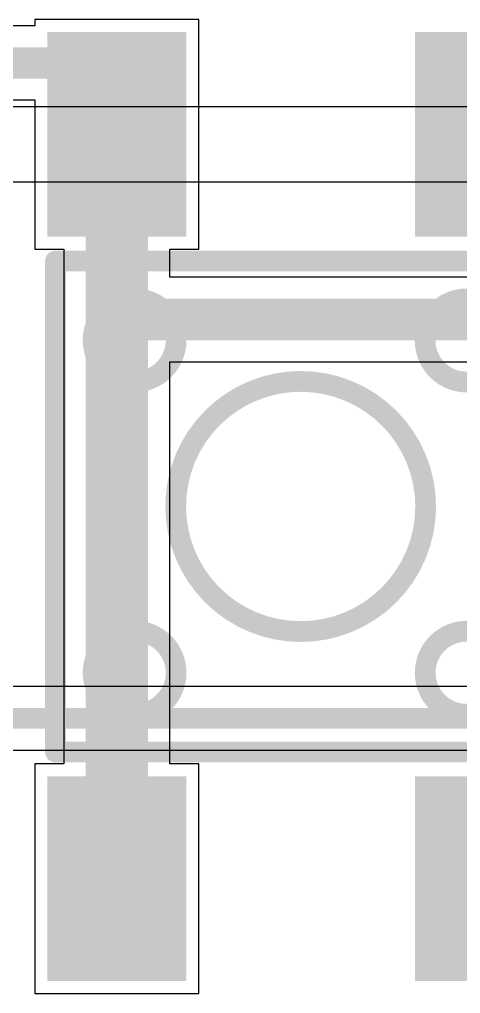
# Model space of a CAD drawing. Header units: inches. Extents: x 0 to 211, y 0 to 201.
# Drawn here: x 2.2228 to 2.4353, y 0.6436 to 1.1124 of the extents above; entities that cross this region are included whole.
import ezdxf

# ---------------------------------------------------------------- set-up
doc = ezdxf.new("R2010")
doc.units = ezdxf.units.IN
doc.header["$MEASUREMENT"] = 0
for name, color, linetype in [('Bottom Layer', 5, 'Continuous'), ('Layer 2', 76, 'Continuous'), ('Top Layer', 1, 'Continuous'), ('Top Overlay', 2, 'Continuous'), ('Top Paste', 8, 'Continuous'), ('Top Solder', 216, 'Continuous')]:
    doc.layers.add(name, color=color, linetype=linetype)

# ---------------------------------------------------------------- blocks, each defined once
blk = doc.blocks.new('TS_1002S_12026C_81')
at = {"layer": 'Top Layer'}
for points in [[(-0.22441, 0.11811), (-0.13385, 0.11811), (-0.13385, 0.05906), (-0.22441, 0.05906)], [(0.13385, 0.1181), (0.22441, 0.1181), (0.22441, 0.05905), (0.13385, 0.05905)], [(-0.22441, -0.05906), (-0.13385, -0.05906), (-0.13385, -0.11811), (-0.22441, -0.11811)], [(0.13385, -0.05906), (0.22441, -0.05906), (0.22441, -0.11811), (0.13385, -0.11811)]]:
    blk.add_hatch(color=1, dxfattribs=at).paths.add_polyline_path(points)
at = {"layer": 'Top Paste'}
for points in [[(-0.22441, 0.11811), (-0.13385, 0.11811), (-0.13385, 0.05906), (-0.22441, 0.05906)], [(0.13385, 0.1181), (0.22441, 0.1181), (0.22441, 0.05905), (0.13385, 0.05905)], [(-0.22441, -0.05906), (-0.13385, -0.05906), (-0.13385, -0.11811), (-0.22441, -0.11811)], [(0.13385, -0.05906), (0.22441, -0.05906), (0.22441, -0.11811), (0.13385, -0.11811)]]:
    blk.add_hatch(color=8, dxfattribs=at).paths.add_polyline_path(points)
at = {"layer": 'Top Solder'}
for points in [[(-0.22841, 0.12211), (-0.12985, 0.12211), (-0.12985, 0.05506), (-0.22841, 0.05506)], [(0.12985, 0.1221), (0.22841, 0.1221), (0.22841, 0.05505), (0.12985, 0.05505)], [(-0.22841, -0.05506), (-0.12985, -0.05506), (-0.12985, -0.12211), (-0.22841, -0.12211)], [(0.12985, -0.05506), (0.22841, -0.05506), (0.22841, -0.12211), (0.12985, -0.12211)]]:
    blk.add_hatch(color=216, dxfattribs=at).paths.add_polyline_path(points)
at = {"layer": 'Top Overlay'}
for points in [[(0.11811, 0.11811, 0.01, 0.01, 0), (-0.11811, 0.11811, 0.01, 0.01, 0)], [(-0.11811, -0.11811, 0.01, 0.01, 0), (-0.11811, 0.11811, 0.01, 0.01, 0)], [(0.11811, -0.11811, 0.01, 0.01, 0), (0.11811, 0.11811, 0.01, 0.01, 0)], [(0.11811, -0.11811, 0.01, 0.01, 0), (-0.11811, -0.11811, 0.01, 0.01, 0)]]:
    blk.add_lwpolyline(points, format="xyseb", dxfattribs=at)
for points in [[(-0.12061, 0.11811, 0.005, 0.005, 1), (-0.11561, 0.11811, 0.005, 0.005, 1)], [(-0.12061, 0.11811, 0.005, 0.005, 1), (-0.11561, 0.11811, 0.005, 0.005, 1)], [(0.11561, 0.11811, 0.005, 0.005, 1), (0.12061, 0.11811, 0.005, 0.005, 1)], [(0.11561, 0.11811, 0.005, 0.005, 1), (0.12061, 0.11811, 0.005, 0.005, 1)], [(-0.05992, 0.07994, 0.01, 0.01, 1), (-0.09992, 0.07994, 0.01, 0.01, 1)], [(0.1, 0.07999, 0.01, 0.01, 1), (0.06, 0.07999, 0.01, 0.01, 1)], [(-0.10242, 0.07994, 0.005, 0.005, 1), (-0.09742, 0.07994, 0.005, 0.005, 1)], [(-0.06242, 0.07994, 0.005, 0.005, 1), (-0.05742, 0.07994, 0.005, 0.005, 1)], [(0.0575, 0.07999, 0.005, 0.005, 1), (0.0625, 0.07999, 0.005, 0.005, 1)], [(0.0975, 0.07999, 0.005, 0.005, 1), (0.1025, 0.07999, 0.005, 0.005, 1)], [(0.06021, 0, 0.01, 0.01, 1), (-0.06021, 0, 0.01, 0.01, 1)], [(-0.06271, 0, 0.005, 0.005, 1), (-0.05771, 0, 0.005, 0.005, 1)], [(0.05771, 0, 0.005, 0.005, 1), (0.06271, 0, 0.005, 0.005, 1)], [(-0.06, -0.08001, 0.01, 0.01, 1), (-0.1, -0.08001, 0.01, 0.01, 1)], [(0.1, -0.08001, 0.01, 0.01, 1), (0.06, -0.08001, 0.01, 0.01, 1)], [(-0.1025, -0.08001, 0.005, 0.005, 1), (-0.0975, -0.08001, 0.005, 0.005, 1)], [(-0.0625, -0.08001, 0.005, 0.005, 1), (-0.0575, -0.08001, 0.005, 0.005, 1)], [(0.0575, -0.08001, 0.005, 0.005, 1), (0.0625, -0.08001, 0.005, 0.005, 1)], [(0.0975, -0.08001, 0.005, 0.005, 1), (0.1025, -0.08001, 0.005, 0.005, 1)], [(-0.12061, -0.11811, 0.005, 0.005, 1), (-0.11561, -0.11811, 0.005, 0.005, 1)], [(-0.12061, -0.11811, 0.005, 0.005, 1), (-0.11561, -0.11811, 0.005, 0.005, 1)], [(0.11561, -0.11811, 0.005, 0.005, 1), (0.12061, -0.11811, 0.005, 0.005, 1)], [(0.11561, -0.11811, 0.005, 0.005, 1), (0.12061, -0.11811, 0.005, 0.005, 1)]]:
    blk.add_lwpolyline(points, format="xyseb", close=True, dxfattribs=at)

msp = doc.modelspace()

# ---------------------------------------------------------------- linework, layer by layer
at = {"layer": 'Bottom Layer'}
for p, q in [((3.38111, 0.79129), (1.78162, 0.79129)), ((1.78162, 0.76071), (3.38062, 0.76071))]:
    msp.add_line(p, q, dxfattribs=at)
msp.add_lwpolyline([(1.78162, 0.776, 0.01, 0.01, 0), (3.39617, 0.776, 0.01, 0.01, 0)], format="xyseb", dxfattribs=at)
at = {"layer": 'Layer 2'}
for p, q in [((3.46525, 1.07025), (1.77, 1.07025)), ((1.08814, 1.03424), (3.48929, 1.03424))]:
    msp.add_line(p, q, dxfattribs=at)
at = {"layer": 'Top Layer'}
for p, q in [((2.30921, 1.11236), (2.23015, 1.11236)), ((2.23015, 1.11236), (2.23015, 1.10929)), ((2.30921, 1.00181), (2.30921, 1.11236)), ((2.23015, 1.10929), (2.2036, 1.10929)), ((2.2036, 1.07361), (2.23015, 1.07361)), ((2.23015, 1.07361), (2.23015, 1.00181)), ((2.23015, 1.00181), (2.24419, 1.00181)), ((2.24419, 1.00181), (2.24419, 0.98787)), ((2.29517, 0.98839), (2.29517, 1.00181)), ((2.29517, 1.00181), (2.30921, 1.00181)), ((2.24419, 0.98787), (2.24419, 0.7541)), ((2.59005, 0.98839), (2.29517, 0.98839)), ((2.29517, 0.7541), (2.29517, 0.94761)), ((2.29517, 0.94761), (2.59005, 0.94761)), ((2.24419, 0.7541), (2.23015, 0.7541)), ((2.23015, 0.7541), (2.23015, 0.64355)), ((2.30921, 0.7541), (2.29517, 0.7541)), ((2.30921, 0.64355), (2.30921, 0.7541)), ((2.23015, 0.64355), (2.30921, 0.64355))]:
    msp.add_line(p, q, dxfattribs=at)
for points in [[(2.1811, 1.09145, 0.015, 0.015, 0), (2.24765, 1.09145, 0.015, 0.015, 0)], [(2.24765, 1.09145, 0.015, 0.015, 0), (2.26968, 1.05709, 0.015, 0.015, 0)], [(2.26968, 0.98787, 0.03, 0.03, 0), (2.26968, 1.05709, 0.03, 0.03, 0)], [(2.26968, 0.98557, 0.03, 0.03, 0), (2.26968, 0.98787, 0.03, 0.03, 0)], [(2.26968, 0.69883, 0.03, 0.03, 0), (2.26968, 0.98557, 0.03, 0.03, 0)], [(2.27199, 0.98557, 0.01, 0.01, -0.414214), (2.26968, 0.98787, 0.01, 0.01, 0)], [(2.27196, 0.968, 0.02, 0.02, 0), (2.59005, 0.968, 0.02, 0.02, 0)]]:
    msp.add_lwpolyline(points, format="xyseb", dxfattribs=at)
for points in [[(2.2439, 1.09145, 0.0075, 0.0075, 1), (2.2514, 1.09145, 0.0075, 0.0075, 1)], [(2.2439, 1.09145, 0.0075, 0.0075, 1), (2.2514, 1.09145, 0.0075, 0.0075, 1)], [(2.26218, 1.05709, 0.015, 0.015, 1), (2.27718, 1.05709, 0.015, 0.015, 1)], [(2.26593, 1.05709, 0.0075, 0.0075, 1), (2.27343, 1.05709, 0.0075, 0.0075, 1)], [(2.26218, 0.98787, 0.015, 0.015, 1), (2.27718, 0.98787, 0.015, 0.015, 1)], [(2.26218, 0.98787, 0.015, 0.015, 1), (2.27718, 0.98787, 0.015, 0.015, 1)], [(2.26218, 0.98557, 0.015, 0.015, 1), (2.27718, 0.98557, 0.015, 0.015, 1)], [(2.26218, 0.98557, 0.015, 0.015, 1), (2.27718, 0.98557, 0.015, 0.015, 1)], [(2.26718, 0.98787, 0.005, 0.005, 1), (2.27218, 0.98787, 0.005, 0.005, 1)], [(2.26949, 0.98557, 0.005, 0.005, 1), (2.27449, 0.98557, 0.005, 0.005, 1)], [(2.26696, 0.968, 0.01, 0.01, 1), (2.27696, 0.968, 0.01, 0.01, 1)], [(2.26218, 0.69883, 0.015, 0.015, 1), (2.27718, 0.69883, 0.015, 0.015, 1)]]:
    msp.add_lwpolyline(points, format="xyseb", close=True, dxfattribs=at)

# ---------------------------------------------------------------- block references
at = {"rotation": 270}
msp.add_blockref('TS_1002S_12026C_81', (2.35826, 0.87796), dxfattribs=at)

doc.saveas('drawing.dxf')
